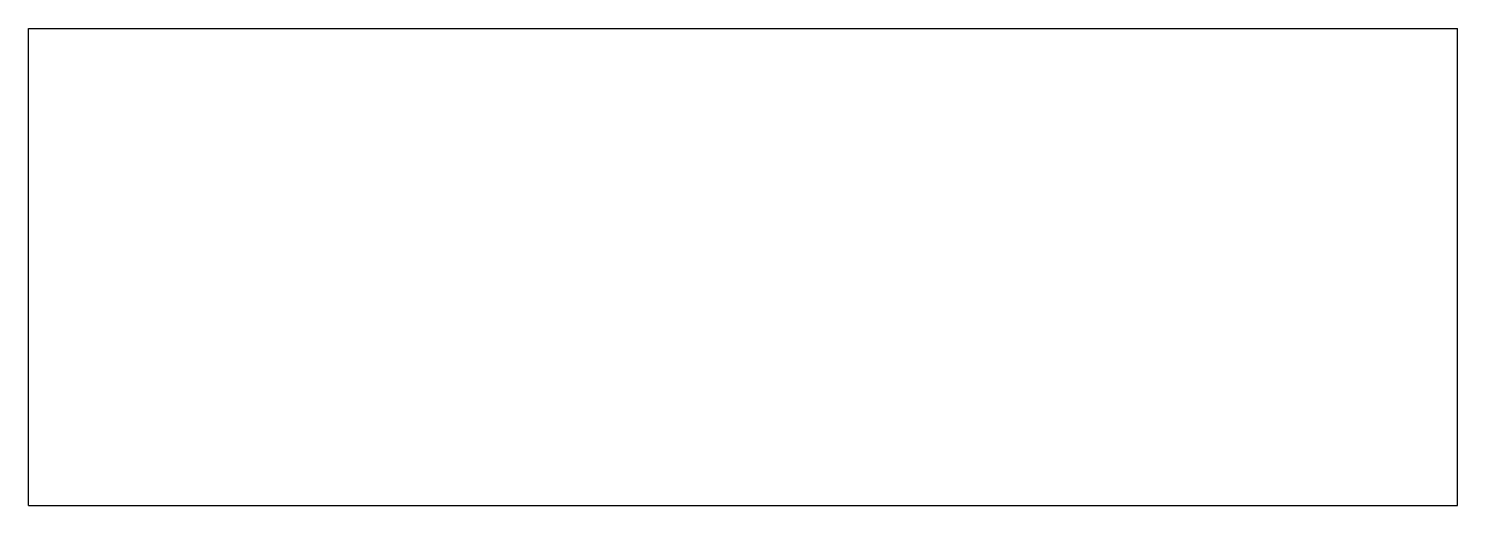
# Model space of a CAD drawing. Extents: x -32 to -14, y 330 to 336.
import ezdxf

# ---------------------------------------------------------------- set-up
doc = ezdxf.new("R2010")
doc.units = 0
doc.header["$MEASUREMENT"] = 0
doc.layers.add('VISIBLE', color=7, linetype='CONTINUOUS')

msp = doc.modelspace()

# ---------------------------------------------------------------- linework, layer by layer
at = {"layer": 'VISIBLE'}
for p, q in [((-32, 330), (-32, 336)), ((-32, 336), (-14, 336)), ((-14, 330), (-14, 336)), ((-32, 330), (-14, 330))]:
    msp.add_line(p, q, dxfattribs=at)

doc.saveas('drawing.dxf')
